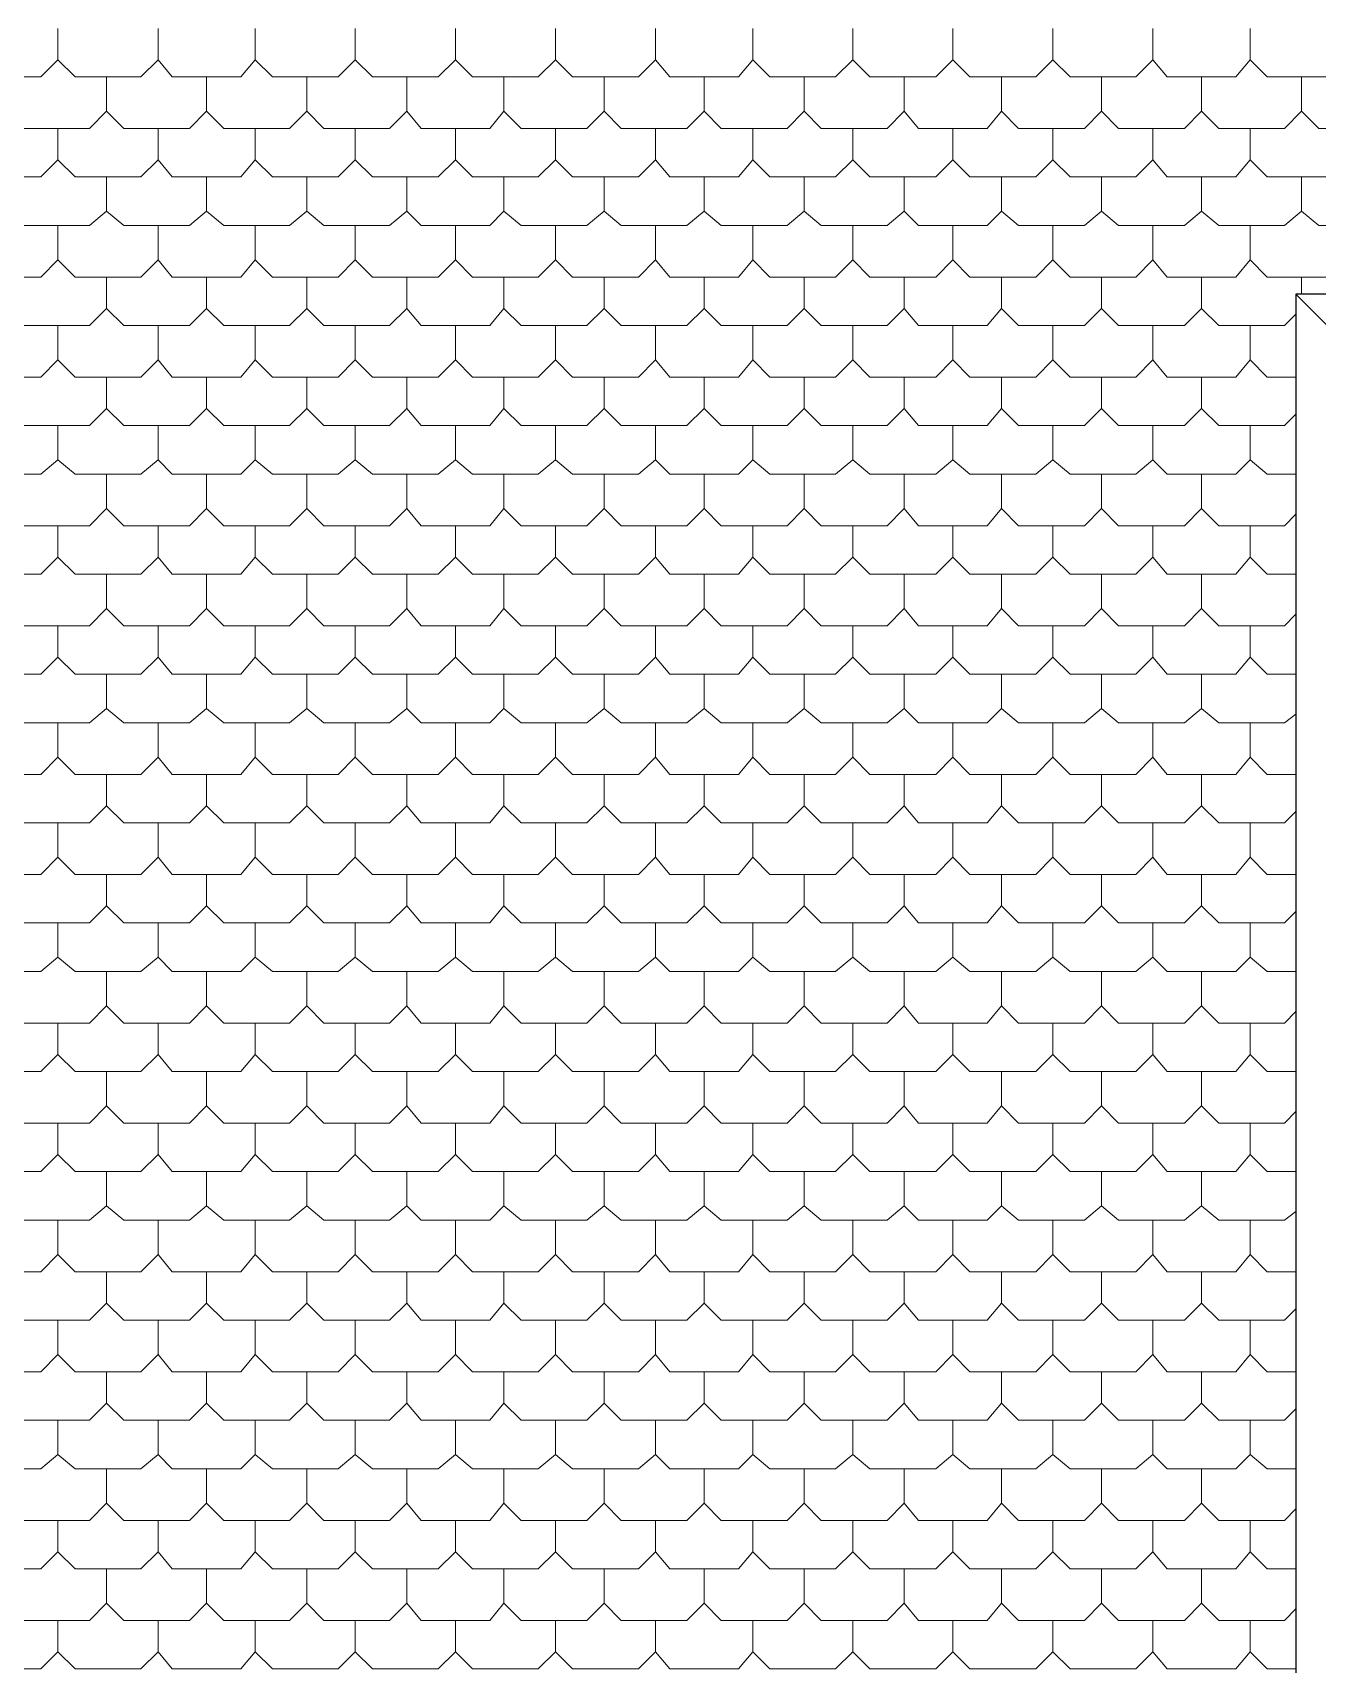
# Model space of a CAD drawing. Header units: millimetres. Extents: x 0 to 80.9, y 0 to 43.9.
# Drawn here: x 20.57 to 26.33, y 23.28 to 30.6 of the extents above; entities that cross this region are included whole.
import ezdxf

# ---------------------------------------------------------------- set-up
doc = ezdxf.new("R2010")
doc.units = ezdxf.units.MM
doc.layers.add('PDF_014408$BL-ROOF', color=7, linetype='Continuous')
doc.layers.add('PDF_014408$WA-EXT', color=7, linetype='Continuous')

msp = doc.modelspace()

# ---------------------------------------------------------------- linework, layer by layer
at = {"layer": 'PDF_014408$BL-ROOF', "lineweight": 9}
msp.add_lwpolyline([(9.0781, 31.2862), (18.5409, 21.8234), (26.2342, 21.8234), (26.2342, 29.427), (49.2758, 29.427), (49.2758, 22.862), (66.5345, 22.862), (66.5345, 22.4132), (75.4074, 31.2862)], close=True, dxfattribs=at)
for points in [[(20.2334, 30.4784), (20.3104, 30.4015), (20.6053, 30.4015), (20.6822, 30.4784), (20.6822, 30.6194)], [(20.6822, 30.4784), (20.7592, 30.4015), (21.0541, 30.4015), (21.131, 30.4784), (21.131, 30.6194)], [(21.131, 30.4784), (21.1951, 30.4015), (21.5028, 30.4015), (21.567, 30.4784), (21.567, 30.6194)], [(21.567, 30.4784), (21.6439, 30.4015), (21.9388, 30.4015), (22.0157, 30.4784), (22.0157, 30.6194)], [(22.0157, 30.4784), (22.0927, 30.4015), (22.3876, 30.4015), (22.4645, 30.4784), (22.4645, 30.6194)], [(22.4645, 30.4784), (22.5414, 30.4015), (22.8364, 30.4015), (22.9133, 30.4784), (22.9133, 30.6194)], [(22.9133, 30.4784), (22.9902, 30.4015), (23.2851, 30.4015), (23.3621, 30.4784), (23.3621, 30.6194)], [(23.3621, 30.4784), (23.4262, 30.4015), (23.7339, 30.4015), (23.798, 30.4784), (23.798, 30.6194)], [(23.798, 30.4784), (23.875, 30.4015), (24.1699, 30.4015), (24.2468, 30.4784), (24.2468, 30.6194)], [(24.2468, 30.4784), (24.3237, 30.4015), (24.6186, 30.4015), (24.6956, 30.4784), (24.6956, 30.6194)], [(24.6956, 30.4784), (24.7725, 30.4015), (25.0674, 30.4015), (25.1444, 30.4784), (25.1444, 30.6194)], [(25.1444, 30.4784), (25.2213, 30.4015), (25.5162, 30.4015), (25.5931, 30.4784), (25.5931, 30.6194)], [(25.5931, 30.4784), (25.6572, 30.4015), (25.965, 30.4015), (26.0291, 30.4784), (26.0291, 30.6194)], [(26.0291, 30.4784), (26.106, 30.4015), (26.4009, 30.4015), (26.4779, 30.4784), (26.4779, 30.6194)], [(20.4514, 30.2476), (20.5284, 30.1707), (20.8233, 30.1707), (20.9002, 30.2476), (20.9002, 30.4015)], [(20.9002, 30.2476), (20.9771, 30.1707), (21.272, 30.1707), (21.349, 30.2476), (21.349, 30.4015)], [(21.349, 30.2476), (21.4259, 30.1707), (21.7208, 30.1707), (21.7978, 30.2476), (21.7978, 30.4015)], [(21.7978, 30.2476), (21.8747, 30.1707), (22.1696, 30.1707), (22.2465, 30.2476), (22.2465, 30.4015)], [(22.2465, 30.2476), (22.3106, 30.1707), (22.6184, 30.1707), (22.6825, 30.2476), (22.6825, 30.4015)], [(22.6825, 30.2476), (22.7594, 30.1707), (23.0543, 30.1707), (23.1313, 30.2476), (23.1313, 30.4015)], [(23.1313, 30.2476), (23.2082, 30.1707), (23.5031, 30.1707), (23.58, 30.2476), (23.58, 30.4015)], [(23.58, 30.2476), (23.657, 30.1707), (23.9519, 30.1707), (24.0288, 30.2476), (24.0288, 30.4015)], [(24.0288, 30.2476), (24.1058, 30.1707), (24.4007, 30.1707), (24.4776, 30.2476), (24.4776, 30.4015)], [(24.4776, 30.2476), (24.5417, 30.1707), (24.8494, 30.1707), (24.9136, 30.2476), (24.9136, 30.4015)], [(24.9136, 30.2476), (24.9905, 30.1707), (25.2854, 30.1707), (25.3623, 30.2476), (25.3623, 30.4015)], [(25.3623, 30.2476), (25.4393, 30.1707), (25.7342, 30.1707), (25.8111, 30.2476), (25.8111, 30.4015)], [(25.8111, 30.2476), (25.888, 30.1707), (26.183, 30.1707), (26.2599, 30.2476), (26.2599, 30.4015)], [(26.2599, 30.2476), (26.3368, 30.1707), (26.6317, 30.1707), (26.7087, 30.2476), (26.7087, 30.4015)], [(20.2334, 30.0296), (20.3104, 29.9527), (20.6053, 29.9527), (20.6822, 30.0296), (20.6822, 30.1707)], [(20.6822, 30.0296), (20.7592, 29.9527), (21.0541, 29.9527), (21.131, 30.0296), (21.131, 30.1707)], [(21.131, 30.0296), (21.1951, 29.9527), (21.5028, 29.9527), (21.567, 30.0296), (21.567, 30.1707)], [(21.567, 30.0296), (21.6439, 29.9527), (21.9388, 29.9527), (22.0157, 30.0296), (22.0157, 30.1707)], [(22.0157, 30.0296), (22.0927, 29.9527), (22.3876, 29.9527), (22.4645, 30.0296), (22.4645, 30.1707)], [(22.4645, 30.0296), (22.5414, 29.9527), (22.8364, 29.9527), (22.9133, 30.0296), (22.9133, 30.1707)], [(22.9133, 30.0296), (22.9902, 29.9527), (23.2851, 29.9527), (23.3621, 30.0296), (23.3621, 30.1707)], [(23.3621, 30.0296), (23.4262, 29.9527), (23.7339, 29.9527), (23.798, 30.0296), (23.798, 30.1707)], [(23.798, 30.0296), (23.875, 29.9527), (24.1699, 29.9527), (24.2468, 30.0296), (24.2468, 30.1707)], [(24.2468, 30.0296), (24.3237, 29.9527), (24.6186, 29.9527), (24.6956, 30.0296), (24.6956, 30.1707)], [(24.6956, 30.0296), (24.7725, 29.9527), (25.0674, 29.9527), (25.1444, 30.0296), (25.1444, 30.1707)], [(25.1444, 30.0296), (25.2213, 29.9527), (25.5162, 29.9527), (25.5931, 30.0296), (25.5931, 30.1707)], [(25.5931, 30.0296), (25.6572, 29.9527), (25.965, 29.9527), (26.0291, 30.0296), (26.0291, 30.1707)], [(26.0291, 30.0296), (26.106, 29.9527), (26.4009, 29.9527), (26.4779, 30.0296), (26.4779, 30.1707)], [(20.4514, 29.7988), (20.5284, 29.7347), (20.8233, 29.7347), (20.9002, 29.7988), (20.9002, 29.9527)], [(20.9002, 29.7988), (20.9771, 29.7347), (21.272, 29.7347), (21.349, 29.7988), (21.349, 29.9527)], [(21.349, 29.7988), (21.4259, 29.7347), (21.7208, 29.7347), (21.7978, 29.7988), (21.7978, 29.9527)], [(21.7978, 29.7988), (21.8747, 29.7347), (22.1696, 29.7347), (22.2465, 29.7988), (22.2465, 29.9527)], [(22.2465, 29.7988), (22.3106, 29.7347), (22.6184, 29.7347), (22.6825, 29.7988), (22.6825, 29.9527)], [(22.6825, 29.7988), (22.7594, 29.7347), (23.0543, 29.7347), (23.1313, 29.7988), (23.1313, 29.9527)], [(23.1313, 29.7988), (23.2082, 29.7347), (23.5031, 29.7347), (23.58, 29.7988), (23.58, 29.9527)], [(23.58, 29.7988), (23.657, 29.7347), (23.9519, 29.7347), (24.0288, 29.7988), (24.0288, 29.9527)], [(24.0288, 29.7988), (24.1058, 29.7347), (24.4007, 29.7347), (24.4776, 29.7988), (24.4776, 29.9527)], [(24.4776, 29.7988), (24.5417, 29.7347), (24.8494, 29.7347), (24.9136, 29.7988), (24.9136, 29.9527)], [(24.9136, 29.7988), (24.9905, 29.7347), (25.2854, 29.7347), (25.3623, 29.7988), (25.3623, 29.9527)], [(25.3623, 29.7988), (25.4393, 29.7347), (25.7342, 29.7347), (25.8111, 29.7988), (25.8111, 29.9527)], [(25.8111, 29.7988), (25.888, 29.7347), (26.183, 29.7347), (26.2599, 29.7988), (26.2599, 29.9527)], [(26.2599, 29.7988), (26.3368, 29.7347), (26.6317, 29.7347), (26.7087, 29.7988), (26.7087, 29.9527)], [(20.2334, 29.5808), (20.3104, 29.5039), (20.6053, 29.5039), (20.6822, 29.5808), (20.6822, 29.7347)], [(20.6822, 29.5808), (20.7592, 29.5039), (21.0541, 29.5039), (21.131, 29.5808), (21.131, 29.7347)], [(21.131, 29.5808), (21.1951, 29.5039), (21.5028, 29.5039), (21.567, 29.5808), (21.567, 29.7347)], [(21.567, 29.5808), (21.6439, 29.5039), (21.9388, 29.5039), (22.0157, 29.5808), (22.0157, 29.7347)], [(22.0157, 29.5808), (22.0927, 29.5039), (22.3876, 29.5039), (22.4645, 29.5808), (22.4645, 29.7347)], [(22.4645, 29.5808), (22.5414, 29.5039), (22.8364, 29.5039), (22.9133, 29.5808), (22.9133, 29.7347)], [(22.9133, 29.5808), (22.9902, 29.5039), (23.2851, 29.5039), (23.3621, 29.5808), (23.3621, 29.7347)], [(23.3621, 29.5808), (23.4262, 29.5039), (23.7339, 29.5039), (23.798, 29.5808), (23.798, 29.7347)], [(23.798, 29.5808), (23.875, 29.5039), (24.1699, 29.5039), (24.2468, 29.5808), (24.2468, 29.7347)], [(24.2468, 29.5808), (24.3237, 29.5039), (24.6186, 29.5039), (24.6956, 29.5808), (24.6956, 29.7347)], [(24.6956, 29.5808), (24.7725, 29.5039), (25.0674, 29.5039), (25.1444, 29.5808), (25.1444, 29.7347)], [(25.1444, 29.5808), (25.2213, 29.5039), (25.5162, 29.5039), (25.5931, 29.5808), (25.5931, 29.7347)], [(25.5931, 29.5808), (25.6572, 29.5039), (25.965, 29.5039), (26.0291, 29.5808), (26.0291, 29.7347)], [(26.0291, 29.5808), (26.106, 29.5039), (26.4009, 29.5039), (26.4779, 29.5808), (26.4779, 29.7347)], [(20.4514, 29.3629), (20.5284, 29.2859), (20.8233, 29.2859), (20.9002, 29.3629), (20.9002, 29.5039)], [(20.9002, 29.3629), (20.9771, 29.2859), (21.272, 29.2859), (21.349, 29.3629), (21.349, 29.5039)], [(21.349, 29.3629), (21.4259, 29.2859), (21.7208, 29.2859), (21.7978, 29.3629), (21.7978, 29.5039)], [(21.7978, 29.3629), (21.8747, 29.2859), (22.1696, 29.2859), (22.2465, 29.3629), (22.2465, 29.5039)], [(22.2465, 29.3629), (22.3106, 29.2859), (22.6184, 29.2859), (22.6825, 29.3629), (22.6825, 29.5039)], [(22.6825, 29.3629), (22.7594, 29.2859), (23.0543, 29.2859), (23.1313, 29.3629), (23.1313, 29.5039)], [(23.1313, 29.3629), (23.2082, 29.2859), (23.5031, 29.2859), (23.58, 29.3629), (23.58, 29.5039)], [(23.58, 29.3629), (23.657, 29.2859), (23.9519, 29.2859), (24.0288, 29.3629), (24.0288, 29.5039)], [(24.0288, 29.3629), (24.1058, 29.2859), (24.4007, 29.2859), (24.4776, 29.3629), (24.4776, 29.5039)], [(24.4776, 29.3629), (24.5417, 29.2859), (24.8494, 29.2859), (24.9136, 29.3629), (24.9136, 29.5039)], [(24.9136, 29.3629), (24.9905, 29.2859), (25.2854, 29.2859), (25.3623, 29.3629), (25.3623, 29.5039)], [(25.3623, 29.3629), (25.4393, 29.2859), (25.7342, 29.2859), (25.8111, 29.3629), (25.8111, 29.5039)], [(26.2599, 29.427), (26.2599, 29.5039)], [(25.8111, 29.3629), (25.888, 29.2859), (26.183, 29.2859), (26.2342, 29.3372)], [(20.2334, 29.1321), (20.3104, 29.0551), (20.6053, 29.0551), (20.6822, 29.1321), (20.6822, 29.2859)], [(20.6822, 29.1321), (20.7592, 29.0551), (21.0541, 29.0551), (21.131, 29.1321), (21.131, 29.2859)], [(21.131, 29.1321), (21.1951, 29.0551), (21.5028, 29.0551), (21.567, 29.1321), (21.567, 29.2859)], [(21.567, 29.1321), (21.6439, 29.0551), (21.9388, 29.0551), (22.0157, 29.1321), (22.0157, 29.2859)], [(22.0157, 29.1321), (22.0927, 29.0551), (22.3876, 29.0551), (22.4645, 29.1321), (22.4645, 29.2859)], [(22.4645, 29.1321), (22.5414, 29.0551), (22.8364, 29.0551), (22.9133, 29.1321), (22.9133, 29.2859)], [(22.9133, 29.1321), (22.9902, 29.0551), (23.2851, 29.0551), (23.3621, 29.1321), (23.3621, 29.2859)], [(23.3621, 29.1321), (23.4262, 29.0551), (23.7339, 29.0551), (23.798, 29.1321), (23.798, 29.2859)], [(23.798, 29.1321), (23.875, 29.0551), (24.1699, 29.0551), (24.2468, 29.1321), (24.2468, 29.2859)], [(24.2468, 29.1321), (24.3237, 29.0551), (24.6186, 29.0551), (24.6956, 29.1321), (24.6956, 29.2859)], [(24.6956, 29.1321), (24.7725, 29.0551), (25.0674, 29.0551), (25.1444, 29.1321), (25.1444, 29.2859)], [(25.1444, 29.1321), (25.2213, 29.0551), (25.5162, 29.0551), (25.5931, 29.1321), (25.5931, 29.2859)], [(25.5931, 29.1321), (25.6572, 29.0551), (25.965, 29.0551), (26.0291, 29.1321), (26.0291, 29.2859)], [(26.0291, 29.1321), (26.106, 29.0551), (26.2342, 29.0551)], [(20.4514, 28.9141), (20.5284, 28.8372), (20.8233, 28.8372), (20.9002, 28.9141), (20.9002, 29.0551)], [(20.9002, 28.9141), (20.9771, 28.8372), (21.272, 28.8372), (21.349, 28.9141), (21.349, 29.0551)], [(21.349, 28.9141), (21.4259, 28.8372), (21.7208, 28.8372), (21.7978, 28.9141), (21.7978, 29.0551)], [(21.7978, 28.9141), (21.8747, 28.8372), (22.1696, 28.8372), (22.2465, 28.9141), (22.2465, 29.0551)], [(22.2465, 28.9141), (22.3106, 28.8372), (22.6184, 28.8372), (22.6825, 28.9141), (22.6825, 29.0551)], [(22.6825, 28.9141), (22.7594, 28.8372), (23.0543, 28.8372), (23.1313, 28.9141), (23.1313, 29.0551)], [(23.1313, 28.9141), (23.2082, 28.8372), (23.5031, 28.8372), (23.58, 28.9141), (23.58, 29.0551)], [(23.58, 28.9141), (23.657, 28.8372), (23.9519, 28.8372), (24.0288, 28.9141), (24.0288, 29.0551)], [(24.0288, 28.9141), (24.1058, 28.8372), (24.4007, 28.8372), (24.4776, 28.9141), (24.4776, 29.0551)], [(24.4776, 28.9141), (24.5417, 28.8372), (24.8494, 28.8372), (24.9136, 28.9141), (24.9136, 29.0551)], [(24.9136, 28.9141), (24.9905, 28.8372), (25.2854, 28.8372), (25.3623, 28.9141), (25.3623, 29.0551)], [(25.3623, 28.9141), (25.4393, 28.8372), (25.7342, 28.8372), (25.8111, 28.9141), (25.8111, 29.0551)], [(25.8111, 28.9141), (25.888, 28.8372), (26.183, 28.8372), (26.2342, 28.8884)], [(20.2334, 28.6833), (20.3104, 28.6192), (20.6053, 28.6192), (20.6822, 28.6833), (20.6822, 28.8372)], [(20.6822, 28.6833), (20.7592, 28.6192), (21.0541, 28.6192), (21.131, 28.6833), (21.131, 28.8372)], [(21.131, 28.6833), (21.1951, 28.6192), (21.5028, 28.6192), (21.567, 28.6833), (21.567, 28.8372)], [(21.567, 28.6833), (21.6439, 28.6192), (21.9388, 28.6192), (22.0157, 28.6833), (22.0157, 28.8372)], [(22.0157, 28.6833), (22.0927, 28.6192), (22.3876, 28.6192), (22.4645, 28.6833), (22.4645, 28.8372)], [(22.4645, 28.6833), (22.5414, 28.6192), (22.8364, 28.6192), (22.9133, 28.6833), (22.9133, 28.8372)], [(22.9133, 28.6833), (22.9902, 28.6192), (23.2851, 28.6192), (23.3621, 28.6833), (23.3621, 28.8372)], [(23.3621, 28.6833), (23.4262, 28.6192), (23.7339, 28.6192), (23.798, 28.6833), (23.798, 28.8372)], [(23.798, 28.6833), (23.875, 28.6192), (24.1699, 28.6192), (24.2468, 28.6833), (24.2468, 28.8372)], [(24.2468, 28.6833), (24.3237, 28.6192), (24.6186, 28.6192), (24.6956, 28.6833), (24.6956, 28.8372)], [(24.6956, 28.6833), (24.7725, 28.6192), (25.0674, 28.6192), (25.1444, 28.6833), (25.1444, 28.8372)], [(25.1444, 28.6833), (25.2213, 28.6192), (25.5162, 28.6192), (25.5931, 28.6833), (25.5931, 28.8372)], [(25.5931, 28.6833), (25.6572, 28.6192), (25.965, 28.6192), (26.0291, 28.6833), (26.0291, 28.8372)], [(26.0291, 28.6833), (26.106, 28.6192), (26.2342, 28.6192)], [(20.4514, 28.4653), (20.5284, 28.3884), (20.8233, 28.3884), (20.9002, 28.4653), (20.9002, 28.6192)], [(20.9002, 28.4653), (20.9771, 28.3884), (21.272, 28.3884), (21.349, 28.4653), (21.349, 28.6192)], [(21.349, 28.4653), (21.4259, 28.3884), (21.7208, 28.3884), (21.7978, 28.4653), (21.7978, 28.6192)], [(21.7978, 28.4653), (21.8747, 28.3884), (22.1696, 28.3884), (22.2465, 28.4653), (22.2465, 28.6192)], [(22.2465, 28.4653), (22.3106, 28.3884), (22.6184, 28.3884), (22.6825, 28.4653), (22.6825, 28.6192)], [(22.6825, 28.4653), (22.7594, 28.3884), (23.0543, 28.3884), (23.1313, 28.4653), (23.1313, 28.6192)], [(23.1313, 28.4653), (23.2082, 28.3884), (23.5031, 28.3884), (23.58, 28.4653), (23.58, 28.6192)], [(23.58, 28.4653), (23.657, 28.3884), (23.9519, 28.3884), (24.0288, 28.4653), (24.0288, 28.6192)], [(24.0288, 28.4653), (24.1058, 28.3884), (24.4007, 28.3884), (24.4776, 28.4653), (24.4776, 28.6192)], [(24.4776, 28.4653), (24.5417, 28.3884), (24.8494, 28.3884), (24.9136, 28.4653), (24.9136, 28.6192)], [(24.9136, 28.4653), (24.9905, 28.3884), (25.2854, 28.3884), (25.3623, 28.4653), (25.3623, 28.6192)], [(25.3623, 28.4653), (25.4393, 28.3884), (25.7342, 28.3884), (25.8111, 28.4653), (25.8111, 28.6192)], [(25.8111, 28.4653), (25.888, 28.3884), (26.183, 28.3884), (26.2342, 28.4397)], [(20.2334, 28.2473), (20.3104, 28.1704), (20.6053, 28.1704), (20.6822, 28.2473), (20.6822, 28.3884)], [(20.6822, 28.2473), (20.7592, 28.1704), (21.0541, 28.1704), (21.131, 28.2473), (21.131, 28.3884)], [(21.131, 28.2473), (21.1951, 28.1704), (21.5028, 28.1704), (21.567, 28.2473), (21.567, 28.3884)], [(21.567, 28.2473), (21.6439, 28.1704), (21.9388, 28.1704), (22.0157, 28.2473), (22.0157, 28.3884)], [(22.0157, 28.2473), (22.0927, 28.1704), (22.3876, 28.1704), (22.4645, 28.2473), (22.4645, 28.3884)], [(22.4645, 28.2473), (22.5414, 28.1704), (22.8364, 28.1704), (22.9133, 28.2473), (22.9133, 28.3884)], [(22.9133, 28.2473), (22.9902, 28.1704), (23.2851, 28.1704), (23.3621, 28.2473), (23.3621, 28.3884)], [(23.3621, 28.2473), (23.4262, 28.1704), (23.7339, 28.1704), (23.798, 28.2473), (23.798, 28.3884)], [(23.798, 28.2473), (23.875, 28.1704), (24.1699, 28.1704), (24.2468, 28.2473), (24.2468, 28.3884)], [(24.2468, 28.2473), (24.3237, 28.1704), (24.6186, 28.1704), (24.6956, 28.2473), (24.6956, 28.3884)], [(24.6956, 28.2473), (24.7725, 28.1704), (25.0674, 28.1704), (25.1444, 28.2473), (25.1444, 28.3884)], [(25.1444, 28.2473), (25.2213, 28.1704), (25.5162, 28.1704), (25.5931, 28.2473), (25.5931, 28.3884)], [(25.5931, 28.2473), (25.6572, 28.1704), (25.965, 28.1704), (26.0291, 28.2473), (26.0291, 28.3884)], [(26.0291, 28.2473), (26.106, 28.1704), (26.2342, 28.1704)], [(20.4514, 28.0165), (20.5284, 27.9396), (20.8233, 27.9396), (20.9002, 28.0165), (20.9002, 28.1704)], [(20.9002, 28.0165), (20.9771, 27.9396), (21.272, 27.9396), (21.349, 28.0165), (21.349, 28.1704)], [(21.349, 28.0165), (21.4259, 27.9396), (21.7208, 27.9396), (21.7978, 28.0165), (21.7978, 28.1704)], [(21.7978, 28.0165), (21.8747, 27.9396), (22.1696, 27.9396), (22.2465, 28.0165), (22.2465, 28.1704)], [(22.2465, 28.0165), (22.3106, 27.9396), (22.6184, 27.9396), (22.6825, 28.0165), (22.6825, 28.1704)], [(22.6825, 28.0165), (22.7594, 27.9396), (23.0543, 27.9396), (23.1313, 28.0165), (23.1313, 28.1704)], [(23.1313, 28.0165), (23.2082, 27.9396), (23.5031, 27.9396), (23.58, 28.0165), (23.58, 28.1704)], [(23.58, 28.0165), (23.657, 27.9396), (23.9519, 27.9396), (24.0288, 28.0165), (24.0288, 28.1704)], [(24.0288, 28.0165), (24.1058, 27.9396), (24.4007, 27.9396), (24.4776, 28.0165), (24.4776, 28.1704)], [(24.4776, 28.0165), (24.5417, 27.9396), (24.8494, 27.9396), (24.9136, 28.0165), (24.9136, 28.1704)], [(24.9136, 28.0165), (24.9905, 27.9396), (25.2854, 27.9396), (25.3623, 28.0165), (25.3623, 28.1704)], [(25.3623, 28.0165), (25.4393, 27.9396), (25.7342, 27.9396), (25.8111, 28.0165), (25.8111, 28.1704)], [(25.8111, 28.0165), (25.888, 27.9396), (26.183, 27.9396), (26.2342, 27.9909)], [(20.2334, 27.7986), (20.3104, 27.7216), (20.6053, 27.7216), (20.6822, 27.7986), (20.6822, 27.9396)], [(20.6822, 27.7986), (20.7592, 27.7216), (21.0541, 27.7216), (21.131, 27.7986), (21.131, 27.9396)], [(21.131, 27.7986), (21.1951, 27.7216), (21.5028, 27.7216), (21.567, 27.7986), (21.567, 27.9396)], [(21.567, 27.7986), (21.6439, 27.7216), (21.9388, 27.7216), (22.0157, 27.7986), (22.0157, 27.9396)], [(22.0157, 27.7986), (22.0927, 27.7216), (22.3876, 27.7216), (22.4645, 27.7986), (22.4645, 27.9396)], [(22.4645, 27.7986), (22.5414, 27.7216), (22.8364, 27.7216), (22.9133, 27.7986), (22.9133, 27.9396)], [(22.9133, 27.7986), (22.9902, 27.7216), (23.2851, 27.7216), (23.3621, 27.7986), (23.3621, 27.9396)], [(23.3621, 27.7986), (23.4262, 27.7216), (23.7339, 27.7216), (23.798, 27.7986), (23.798, 27.9396)], [(23.798, 27.7986), (23.875, 27.7216), (24.1699, 27.7216), (24.2468, 27.7986), (24.2468, 27.9396)], [(24.2468, 27.7986), (24.3237, 27.7216), (24.6186, 27.7216), (24.6956, 27.7986), (24.6956, 27.9396)], [(24.6956, 27.7986), (24.7725, 27.7216), (25.0674, 27.7216), (25.1444, 27.7986), (25.1444, 27.9396)], [(25.1444, 27.7986), (25.2213, 27.7216), (25.5162, 27.7216), (25.5931, 27.7986), (25.5931, 27.9396)], [(25.5931, 27.7986), (25.6572, 27.7216), (25.965, 27.7216), (26.0291, 27.7986), (26.0291, 27.9396)], [(26.0291, 27.7986), (26.106, 27.7216), (26.2342, 27.7216)], [(20.4514, 27.5678), (20.5284, 27.5036), (20.8233, 27.5036), (20.9002, 27.5678), (20.9002, 27.7216)], [(20.9002, 27.5678), (20.9771, 27.5036), (21.272, 27.5036), (21.349, 27.5678), (21.349, 27.7216)], [(21.349, 27.5678), (21.4259, 27.5036), (21.7208, 27.5036), (21.7978, 27.5678), (21.7978, 27.7216)], [(21.7978, 27.5678), (21.8747, 27.5036), (22.1696, 27.5036), (22.2465, 27.5678), (22.2465, 27.7216)], [(22.2465, 27.5678), (22.3106, 27.5036), (22.6184, 27.5036), (22.6825, 27.5678), (22.6825, 27.7216)], [(22.6825, 27.5678), (22.7594, 27.5036), (23.0543, 27.5036), (23.1313, 27.5678), (23.1313, 27.7216)], [(23.1313, 27.5678), (23.2082, 27.5036), (23.5031, 27.5036), (23.58, 27.5678), (23.58, 27.7216)], [(23.58, 27.5678), (23.657, 27.5036), (23.9519, 27.5036), (24.0288, 27.5678), (24.0288, 27.7216)], [(24.0288, 27.5678), (24.1058, 27.5036), (24.4007, 27.5036), (24.4776, 27.5678), (24.4776, 27.7216)], [(24.4776, 27.5678), (24.5417, 27.5036), (24.8494, 27.5036), (24.9136, 27.5678), (24.9136, 27.7216)], [(24.9136, 27.5678), (24.9905, 27.5036), (25.2854, 27.5036), (25.3623, 27.5678), (25.3623, 27.7216)], [(25.3623, 27.5678), (25.4393, 27.5036), (25.7342, 27.5036), (25.8111, 27.5678), (25.8111, 27.7216)], [(25.8111, 27.5678), (25.888, 27.5036), (26.183, 27.5036), (26.2342, 27.5421)], [(20.2334, 27.3498), (20.3104, 27.2728), (20.6053, 27.2728), (20.6822, 27.3498), (20.6822, 27.5036)], [(20.6822, 27.3498), (20.7592, 27.2728), (21.0541, 27.2728), (21.131, 27.3498), (21.131, 27.5036)], [(21.131, 27.3498), (21.1951, 27.2728), (21.5028, 27.2728), (21.567, 27.3498), (21.567, 27.5036)], [(21.567, 27.3498), (21.6439, 27.2728), (21.9388, 27.2728), (22.0157, 27.3498), (22.0157, 27.5036)], [(22.0157, 27.3498), (22.0927, 27.2728), (22.3876, 27.2728), (22.4645, 27.3498), (22.4645, 27.5036)], [(22.4645, 27.3498), (22.5414, 27.2728), (22.8364, 27.2728), (22.9133, 27.3498), (22.9133, 27.5036)], [(22.9133, 27.3498), (22.9902, 27.2728), (23.2851, 27.2728), (23.3621, 27.3498), (23.3621, 27.5036)], [(23.3621, 27.3498), (23.4262, 27.2728), (23.7339, 27.2728), (23.798, 27.3498), (23.798, 27.5036)], [(23.798, 27.3498), (23.875, 27.2728), (24.1699, 27.2728), (24.2468, 27.3498), (24.2468, 27.5036)], [(24.2468, 27.3498), (24.3237, 27.2728), (24.6186, 27.2728), (24.6956, 27.3498), (24.6956, 27.5036)], [(24.6956, 27.3498), (24.7725, 27.2728), (25.0674, 27.2728), (25.1444, 27.3498), (25.1444, 27.5036)], [(25.1444, 27.3498), (25.2213, 27.2728), (25.5162, 27.2728), (25.5931, 27.3498), (25.5931, 27.5036)], [(25.5931, 27.3498), (25.6572, 27.2728), (25.965, 27.2728), (26.0291, 27.3498), (26.0291, 27.5036)], [(26.0291, 27.3498), (26.106, 27.2728), (26.2342, 27.2728)], [(20.4514, 27.1318), (20.5284, 27.0549), (20.8233, 27.0549), (20.9002, 27.1318), (20.9002, 27.2728)], [(20.9002, 27.1318), (20.9771, 27.0549), (21.272, 27.0549), (21.349, 27.1318), (21.349, 27.2728)], [(21.349, 27.1318), (21.4259, 27.0549), (21.7208, 27.0549), (21.7978, 27.1318), (21.7978, 27.2728)], [(21.7978, 27.1318), (21.8747, 27.0549), (22.1696, 27.0549), (22.2465, 27.1318), (22.2465, 27.2728)], [(22.2465, 27.1318), (22.3106, 27.0549), (22.6184, 27.0549), (22.6825, 27.1318), (22.6825, 27.2728)], [(22.6825, 27.1318), (22.7594, 27.0549), (23.0543, 27.0549), (23.1313, 27.1318), (23.1313, 27.2728)], [(23.1313, 27.1318), (23.2082, 27.0549), (23.5031, 27.0549), (23.58, 27.1318), (23.58, 27.2728)], [(23.58, 27.1318), (23.657, 27.0549), (23.9519, 27.0549), (24.0288, 27.1318), (24.0288, 27.2728)], [(24.0288, 27.1318), (24.1058, 27.0549), (24.4007, 27.0549), (24.4776, 27.1318), (24.4776, 27.2728)], [(24.4776, 27.1318), (24.5417, 27.0549), (24.8494, 27.0549), (24.9136, 27.1318), (24.9136, 27.2728)], [(24.9136, 27.1318), (24.9905, 27.0549), (25.2854, 27.0549), (25.3623, 27.1318), (25.3623, 27.2728)], [(25.3623, 27.1318), (25.4393, 27.0549), (25.7342, 27.0549), (25.8111, 27.1318), (25.8111, 27.2728)], [(25.8111, 27.1318), (25.888, 27.0549), (26.183, 27.0549), (26.2342, 27.1062)], [(20.2334, 26.901), (20.3104, 26.8241), (20.6053, 26.8241), (20.6822, 26.901), (20.6822, 27.0549)], [(20.6822, 26.901), (20.7592, 26.8241), (21.0541, 26.8241), (21.131, 26.901), (21.131, 27.0549)], [(21.131, 26.901), (21.1951, 26.8241), (21.5028, 26.8241), (21.567, 26.901), (21.567, 27.0549)], [(21.567, 26.901), (21.6439, 26.8241), (21.9388, 26.8241), (22.0157, 26.901), (22.0157, 27.0549)], [(22.0157, 26.901), (22.0927, 26.8241), (22.3876, 26.8241), (22.4645, 26.901), (22.4645, 27.0549)], [(22.4645, 26.901), (22.5414, 26.8241), (22.8364, 26.8241), (22.9133, 26.901), (22.9133, 27.0549)], [(22.9133, 26.901), (22.9902, 26.8241), (23.2851, 26.8241), (23.3621, 26.901), (23.3621, 27.0549)], [(23.3621, 26.901), (23.4262, 26.8241), (23.7339, 26.8241), (23.798, 26.901), (23.798, 27.0549)], [(23.798, 26.901), (23.875, 26.8241), (24.1699, 26.8241), (24.2468, 26.901), (24.2468, 27.0549)], [(24.2468, 26.901), (24.3237, 26.8241), (24.6186, 26.8241), (24.6956, 26.901), (24.6956, 27.0549)], [(24.6956, 26.901), (24.7725, 26.8241), (25.0674, 26.8241), (25.1444, 26.901), (25.1444, 27.0549)], [(25.1444, 26.901), (25.2213, 26.8241), (25.5162, 26.8241), (25.5931, 26.901), (25.5931, 27.0549)], [(25.5931, 26.901), (25.6572, 26.8241), (25.965, 26.8241), (26.0291, 26.901), (26.0291, 27.0549)], [(26.0291, 26.901), (26.106, 26.8241), (26.2342, 26.8241)], [(20.4514, 26.683), (20.5284, 26.6061), (20.8233, 26.6061), (20.9002, 26.683), (20.9002, 26.8241)], [(20.9002, 26.683), (20.9771, 26.6061), (21.272, 26.6061), (21.349, 26.683), (21.349, 26.8241)], [(21.349, 26.683), (21.4259, 26.6061), (21.7208, 26.6061), (21.7978, 26.683), (21.7978, 26.8241)], [(21.7978, 26.683), (21.8747, 26.6061), (22.1696, 26.6061), (22.2465, 26.683), (22.2465, 26.8241)], [(22.2465, 26.683), (22.3106, 26.6061), (22.6184, 26.6061), (22.6825, 26.683), (22.6825, 26.8241)], [(22.6825, 26.683), (22.7594, 26.6061), (23.0543, 26.6061), (23.1313, 26.683), (23.1313, 26.8241)], [(23.1313, 26.683), (23.2082, 26.6061), (23.5031, 26.6061), (23.58, 26.683), (23.58, 26.8241)], [(23.58, 26.683), (23.657, 26.6061), (23.9519, 26.6061), (24.0288, 26.683), (24.0288, 26.8241)], [(24.0288, 26.683), (24.1058, 26.6061), (24.4007, 26.6061), (24.4776, 26.683), (24.4776, 26.8241)], [(24.4776, 26.683), (24.5417, 26.6061), (24.8494, 26.6061), (24.9136, 26.683), (24.9136, 26.8241)], [(24.9136, 26.683), (24.9905, 26.6061), (25.2854, 26.6061), (25.3623, 26.683), (25.3623, 26.8241)], [(25.3623, 26.683), (25.4393, 26.6061), (25.7342, 26.6061), (25.8111, 26.683), (25.8111, 26.8241)], [(25.8111, 26.683), (25.888, 26.6061), (26.183, 26.6061), (26.2342, 26.6574)], [(20.2334, 26.4522), (20.3104, 26.3881), (20.6053, 26.3881), (20.6822, 26.4522), (20.6822, 26.6061)], [(20.6822, 26.4522), (20.7592, 26.3881), (21.0541, 26.3881), (21.131, 26.4522), (21.131, 26.6061)], [(21.131, 26.4522), (21.1951, 26.3881), (21.5028, 26.3881), (21.567, 26.4522), (21.567, 26.6061)], [(21.567, 26.4522), (21.6439, 26.3881), (21.9388, 26.3881), (22.0157, 26.4522), (22.0157, 26.6061)], [(22.0157, 26.4522), (22.0927, 26.3881), (22.3876, 26.3881), (22.4645, 26.4522), (22.4645, 26.6061)], [(22.4645, 26.4522), (22.5414, 26.3881), (22.8364, 26.3881), (22.9133, 26.4522), (22.9133, 26.6061)], [(22.9133, 26.4522), (22.9902, 26.3881), (23.2851, 26.3881), (23.3621, 26.4522), (23.3621, 26.6061)], [(23.3621, 26.4522), (23.4262, 26.3881), (23.7339, 26.3881), (23.798, 26.4522), (23.798, 26.6061)], [(23.798, 26.4522), (23.875, 26.3881), (24.1699, 26.3881), (24.2468, 26.4522), (24.2468, 26.6061)], [(24.2468, 26.4522), (24.3237, 26.3881), (24.6186, 26.3881), (24.6956, 26.4522), (24.6956, 26.6061)], [(24.6956, 26.4522), (24.7725, 26.3881), (25.0674, 26.3881), (25.1444, 26.4522), (25.1444, 26.6061)], [(25.1444, 26.4522), (25.2213, 26.3881), (25.5162, 26.3881), (25.5931, 26.4522), (25.5931, 26.6061)], [(25.5931, 26.4522), (25.6572, 26.3881), (25.965, 26.3881), (26.0291, 26.4522), (26.0291, 26.6061)], [(26.0291, 26.4522), (26.106, 26.3881), (26.2342, 26.3881)], [(20.4514, 26.2342), (20.5284, 26.1573), (20.8233, 26.1573), (20.9002, 26.2342), (20.9002, 26.3881)], [(20.9002, 26.2342), (20.9771, 26.1573), (21.272, 26.1573), (21.349, 26.2342), (21.349, 26.3881)], [(21.349, 26.2342), (21.4259, 26.1573), (21.7208, 26.1573), (21.7978, 26.2342), (21.7978, 26.3881)], [(21.7978, 26.2342), (21.8747, 26.1573), (22.1696, 26.1573), (22.2465, 26.2342), (22.2465, 26.3881)], [(22.2465, 26.2342), (22.3106, 26.1573), (22.6184, 26.1573), (22.6825, 26.2342), (22.6825, 26.3881)], [(22.6825, 26.2342), (22.7594, 26.1573), (23.0543, 26.1573), (23.1313, 26.2342), (23.1313, 26.3881)], [(23.1313, 26.2342), (23.2082, 26.1573), (23.5031, 26.1573), (23.58, 26.2342), (23.58, 26.3881)], [(23.58, 26.2342), (23.657, 26.1573), (23.9519, 26.1573), (24.0288, 26.2342), (24.0288, 26.3881)], [(24.0288, 26.2342), (24.1058, 26.1573), (24.4007, 26.1573), (24.4776, 26.2342), (24.4776, 26.3881)], [(24.4776, 26.2342), (24.5417, 26.1573), (24.8494, 26.1573), (24.9136, 26.2342), (24.9136, 26.3881)], [(24.9136, 26.2342), (24.9905, 26.1573), (25.2854, 26.1573), (25.3623, 26.2342), (25.3623, 26.3881)], [(25.3623, 26.2342), (25.4393, 26.1573), (25.7342, 26.1573), (25.8111, 26.2342), (25.8111, 26.3881)], [(25.8111, 26.2342), (25.888, 26.1573), (26.183, 26.1573), (26.2342, 26.2086)], [(20.2334, 26.0163), (20.3104, 25.9393), (20.6053, 25.9393), (20.6822, 26.0163), (20.6822, 26.1573)], [(20.6822, 26.0163), (20.7592, 25.9393), (21.0541, 25.9393), (21.131, 26.0163), (21.131, 26.1573)], [(21.131, 26.0163), (21.1951, 25.9393), (21.5028, 25.9393), (21.567, 26.0163), (21.567, 26.1573)], [(21.567, 26.0163), (21.6439, 25.9393), (21.9388, 25.9393), (22.0157, 26.0163), (22.0157, 26.1573)], [(22.0157, 26.0163), (22.0927, 25.9393), (22.3876, 25.9393), (22.4645, 26.0163), (22.4645, 26.1573)], [(22.4645, 26.0163), (22.5414, 25.9393), (22.8364, 25.9393), (22.9133, 26.0163), (22.9133, 26.1573)], [(22.9133, 26.0163), (22.9902, 25.9393), (23.2851, 25.9393), (23.3621, 26.0163), (23.3621, 26.1573)], [(23.3621, 26.0163), (23.4262, 25.9393), (23.7339, 25.9393), (23.798, 26.0163), (23.798, 26.1573)], [(23.798, 26.0163), (23.875, 25.9393), (24.1699, 25.9393), (24.2468, 26.0163), (24.2468, 26.1573)], [(24.2468, 26.0163), (24.3237, 25.9393), (24.6186, 25.9393), (24.6956, 26.0163), (24.6956, 26.1573)], [(24.6956, 26.0163), (24.7725, 25.9393), (25.0674, 25.9393), (25.1444, 26.0163), (25.1444, 26.1573)], [(25.1444, 26.0163), (25.2213, 25.9393), (25.5162, 25.9393), (25.5931, 26.0163), (25.5931, 26.1573)], [(25.5931, 26.0163), (25.6572, 25.9393), (25.965, 25.9393), (26.0291, 26.0163), (26.0291, 26.1573)], [(26.0291, 26.0163), (26.106, 25.9393), (26.2342, 25.9393)], [(20.4514, 25.7855), (20.5284, 25.7085), (20.8233, 25.7085), (20.9002, 25.7855), (20.9002, 25.9393)], [(20.9002, 25.7855), (20.9771, 25.7085), (21.272, 25.7085), (21.349, 25.7855), (21.349, 25.9393)], [(21.349, 25.7855), (21.4259, 25.7085), (21.7208, 25.7085), (21.7978, 25.7855), (21.7978, 25.9393)], [(21.7978, 25.7855), (21.8747, 25.7085), (22.1696, 25.7085), (22.2465, 25.7855), (22.2465, 25.9393)], [(22.2465, 25.7855), (22.3106, 25.7085), (22.6184, 25.7085), (22.6825, 25.7855), (22.6825, 25.9393)], [(22.6825, 25.7855), (22.7594, 25.7085), (23.0543, 25.7085), (23.1313, 25.7855), (23.1313, 25.9393)], [(23.1313, 25.7855), (23.2082, 25.7085), (23.5031, 25.7085), (23.58, 25.7855), (23.58, 25.9393)], [(23.58, 25.7855), (23.657, 25.7085), (23.9519, 25.7085), (24.0288, 25.7855), (24.0288, 25.9393)], [(24.0288, 25.7855), (24.1058, 25.7085), (24.4007, 25.7085), (24.4776, 25.7855), (24.4776, 25.9393)], [(24.4776, 25.7855), (24.5417, 25.7085), (24.8494, 25.7085), (24.9136, 25.7855), (24.9136, 25.9393)], [(24.9136, 25.7855), (24.9905, 25.7085), (25.2854, 25.7085), (25.3623, 25.7855), (25.3623, 25.9393)], [(25.3623, 25.7855), (25.4393, 25.7085), (25.7342, 25.7085), (25.8111, 25.7855), (25.8111, 25.9393)], [(25.8111, 25.7855), (25.888, 25.7085), (26.183, 25.7085), (26.2342, 25.7598)], [(20.2334, 25.5675), (20.3104, 25.4906), (20.6053, 25.4906), (20.6822, 25.5675), (20.6822, 25.7085)], [(20.6822, 25.5675), (20.7592, 25.4906), (21.0541, 25.4906), (21.131, 25.5675), (21.131, 25.7085)], [(21.131, 25.5675), (21.1951, 25.4906), (21.5028, 25.4906), (21.567, 25.5675), (21.567, 25.7085)], [(21.567, 25.5675), (21.6439, 25.4906), (21.9388, 25.4906), (22.0157, 25.5675), (22.0157, 25.7085)], [(22.0157, 25.5675), (22.0927, 25.4906), (22.3876, 25.4906), (22.4645, 25.5675), (22.4645, 25.7085)], [(22.4645, 25.5675), (22.5414, 25.4906), (22.8364, 25.4906), (22.9133, 25.5675), (22.9133, 25.7085)], [(22.9133, 25.5675), (22.9902, 25.4906), (23.2851, 25.4906), (23.3621, 25.5675), (23.3621, 25.7085)], [(23.3621, 25.5675), (23.4262, 25.4906), (23.7339, 25.4906), (23.798, 25.5675), (23.798, 25.7085)], [(23.798, 25.5675), (23.875, 25.4906), (24.1699, 25.4906), (24.2468, 25.5675), (24.2468, 25.7085)], [(24.2468, 25.5675), (24.3237, 25.4906), (24.6186, 25.4906), (24.6956, 25.5675), (24.6956, 25.7085)], [(24.6956, 25.5675), (24.7725, 25.4906), (25.0674, 25.4906), (25.1444, 25.5675), (25.1444, 25.7085)], [(25.1444, 25.5675), (25.2213, 25.4906), (25.5162, 25.4906), (25.5931, 25.5675), (25.5931, 25.7085)], [(25.5931, 25.5675), (25.6572, 25.4906), (25.965, 25.4906), (26.0291, 25.5675), (26.0291, 25.7085)], [(26.0291, 25.5675), (26.106, 25.4906), (26.2342, 25.4906)], [(20.4514, 25.3367), (20.5284, 25.2726), (20.8233, 25.2726), (20.9002, 25.3367), (20.9002, 25.4906)], [(20.9002, 25.3367), (20.9771, 25.2726), (21.272, 25.2726), (21.349, 25.3367), (21.349, 25.4906)], [(21.349, 25.3367), (21.4259, 25.2726), (21.7208, 25.2726), (21.7978, 25.3367), (21.7978, 25.4906)], [(21.7978, 25.3367), (21.8747, 25.2726), (22.1696, 25.2726), (22.2465, 25.3367), (22.2465, 25.4906)], [(22.2465, 25.3367), (22.3106, 25.2726), (22.6184, 25.2726), (22.6825, 25.3367), (22.6825, 25.4906)], [(22.6825, 25.3367), (22.7594, 25.2726), (23.0543, 25.2726), (23.1313, 25.3367), (23.1313, 25.4906)], [(23.1313, 25.3367), (23.2082, 25.2726), (23.5031, 25.2726), (23.58, 25.3367), (23.58, 25.4906)], [(23.58, 25.3367), (23.657, 25.2726), (23.9519, 25.2726), (24.0288, 25.3367), (24.0288, 25.4906)], [(24.0288, 25.3367), (24.1058, 25.2726), (24.4007, 25.2726), (24.4776, 25.3367), (24.4776, 25.4906)], [(24.4776, 25.3367), (24.5417, 25.2726), (24.8494, 25.2726), (24.9136, 25.3367), (24.9136, 25.4906)], [(24.9136, 25.3367), (24.9905, 25.2726), (25.2854, 25.2726), (25.3623, 25.3367), (25.3623, 25.4906)], [(25.3623, 25.3367), (25.4393, 25.2726), (25.7342, 25.2726), (25.8111, 25.3367), (25.8111, 25.4906)], [(25.8111, 25.3367), (25.888, 25.2726), (26.183, 25.2726), (26.2342, 25.311)], [(20.2334, 25.1187), (20.3104, 25.0418), (20.6053, 25.0418), (20.6822, 25.1187), (20.6822, 25.2726)], [(20.6822, 25.1187), (20.7592, 25.0418), (21.0541, 25.0418), (21.131, 25.1187), (21.131, 25.2726)], [(21.131, 25.1187), (21.1951, 25.0418), (21.5028, 25.0418), (21.567, 25.1187), (21.567, 25.2726)], [(21.567, 25.1187), (21.6439, 25.0418), (21.9388, 25.0418), (22.0157, 25.1187), (22.0157, 25.2726)], [(22.0157, 25.1187), (22.0927, 25.0418), (22.3876, 25.0418), (22.4645, 25.1187), (22.4645, 25.2726)], [(22.4645, 25.1187), (22.5414, 25.0418), (22.8364, 25.0418), (22.9133, 25.1187), (22.9133, 25.2726)], [(22.9133, 25.1187), (22.9902, 25.0418), (23.2851, 25.0418), (23.3621, 25.1187), (23.3621, 25.2726)], [(23.3621, 25.1187), (23.4262, 25.0418), (23.7339, 25.0418), (23.798, 25.1187), (23.798, 25.2726)], [(23.798, 25.1187), (23.875, 25.0418), (24.1699, 25.0418), (24.2468, 25.1187), (24.2468, 25.2726)], [(24.2468, 25.1187), (24.3237, 25.0418), (24.6186, 25.0418), (24.6956, 25.1187), (24.6956, 25.2726)], [(24.6956, 25.1187), (24.7725, 25.0418), (25.0674, 25.0418), (25.1444, 25.1187), (25.1444, 25.2726)], [(25.1444, 25.1187), (25.2213, 25.0418), (25.5162, 25.0418), (25.5931, 25.1187), (25.5931, 25.2726)], [(25.5931, 25.1187), (25.6572, 25.0418), (25.965, 25.0418), (26.0291, 25.1187), (26.0291, 25.2726)], [(26.0291, 25.1187), (26.106, 25.0418), (26.2342, 25.0418)], [(20.4514, 24.9007), (20.5284, 24.8238), (20.8233, 24.8238), (20.9002, 24.9007), (20.9002, 25.0418)], [(20.9002, 24.9007), (20.9771, 24.8238), (21.272, 24.8238), (21.349, 24.9007), (21.349, 25.0418)], [(21.349, 24.9007), (21.4259, 24.8238), (21.7208, 24.8238), (21.7978, 24.9007), (21.7978, 25.0418)], [(21.7978, 24.9007), (21.8747, 24.8238), (22.1696, 24.8238), (22.2465, 24.9007), (22.2465, 25.0418)], [(22.2465, 24.9007), (22.3106, 24.8238), (22.6184, 24.8238), (22.6825, 24.9007), (22.6825, 25.0418)], [(22.6825, 24.9007), (22.7594, 24.8238), (23.0543, 24.8238), (23.1313, 24.9007), (23.1313, 25.0418)], [(23.1313, 24.9007), (23.2082, 24.8238), (23.5031, 24.8238), (23.58, 24.9007), (23.58, 25.0418)], [(23.58, 24.9007), (23.657, 24.8238), (23.9519, 24.8238), (24.0288, 24.9007), (24.0288, 25.0418)], [(24.0288, 24.9007), (24.1058, 24.8238), (24.4007, 24.8238), (24.4776, 24.9007), (24.4776, 25.0418)], [(24.4776, 24.9007), (24.5417, 24.8238), (24.8494, 24.8238), (24.9136, 24.9007), (24.9136, 25.0418)], [(24.9136, 24.9007), (24.9905, 24.8238), (25.2854, 24.8238), (25.3623, 24.9007), (25.3623, 25.0418)], [(25.3623, 24.9007), (25.4393, 24.8238), (25.7342, 24.8238), (25.8111, 24.9007), (25.8111, 25.0418)], [(25.8111, 24.9007), (25.888, 24.8238), (26.183, 24.8238), (26.2342, 24.8751)], [(20.2334, 24.6699), (20.3104, 24.593), (20.6053, 24.593), (20.6822, 24.6699), (20.6822, 24.8238)], [(20.6822, 24.6699), (20.7592, 24.593), (21.0541, 24.593), (21.131, 24.6699), (21.131, 24.8238)], [(21.131, 24.6699), (21.1951, 24.593), (21.5028, 24.593), (21.567, 24.6699), (21.567, 24.8238)], [(21.567, 24.6699), (21.6439, 24.593), (21.9388, 24.593), (22.0157, 24.6699), (22.0157, 24.8238)], [(22.0157, 24.6699), (22.0927, 24.593), (22.3876, 24.593), (22.4645, 24.6699), (22.4645, 24.8238)], [(22.4645, 24.6699), (22.5414, 24.593), (22.8364, 24.593), (22.9133, 24.6699), (22.9133, 24.8238)], [(22.9133, 24.6699), (22.9902, 24.593), (23.2851, 24.593), (23.3621, 24.6699), (23.3621, 24.8238)], [(23.3621, 24.6699), (23.4262, 24.593), (23.7339, 24.593), (23.798, 24.6699), (23.798, 24.8238)], [(23.798, 24.6699), (23.875, 24.593), (24.1699, 24.593), (24.2468, 24.6699), (24.2468, 24.8238)], [(24.2468, 24.6699), (24.3237, 24.593), (24.6186, 24.593), (24.6956, 24.6699), (24.6956, 24.8238)], [(24.6956, 24.6699), (24.7725, 24.593), (25.0674, 24.593), (25.1444, 24.6699), (25.1444, 24.8238)], [(25.1444, 24.6699), (25.2213, 24.593), (25.5162, 24.593), (25.5931, 24.6699), (25.5931, 24.8238)], [(25.5931, 24.6699), (25.6572, 24.593), (25.965, 24.593), (26.0291, 24.6699), (26.0291, 24.8238)], [(26.0291, 24.6699), (26.106, 24.593), (26.2342, 24.593)], [(20.4514, 24.452), (20.5284, 24.375), (20.8233, 24.375), (20.9002, 24.452), (20.9002, 24.593)], [(20.9002, 24.452), (20.9771, 24.375), (21.272, 24.375), (21.349, 24.452), (21.349, 24.593)], [(21.349, 24.452), (21.4259, 24.375), (21.7208, 24.375), (21.7978, 24.452), (21.7978, 24.593)], [(21.7978, 24.452), (21.8747, 24.375), (22.1696, 24.375), (22.2465, 24.452), (22.2465, 24.593)], [(22.2465, 24.452), (22.3106, 24.375), (22.6184, 24.375), (22.6825, 24.452), (22.6825, 24.593)], [(22.6825, 24.452), (22.7594, 24.375), (23.0543, 24.375), (23.1313, 24.452), (23.1313, 24.593)], [(23.1313, 24.452), (23.2082, 24.375), (23.5031, 24.375), (23.58, 24.452), (23.58, 24.593)], [(23.58, 24.452), (23.657, 24.375), (23.9519, 24.375), (24.0288, 24.452), (24.0288, 24.593)], [(24.0288, 24.452), (24.1058, 24.375), (24.4007, 24.375), (24.4776, 24.452), (24.4776, 24.593)], [(24.4776, 24.452), (24.5417, 24.375), (24.8494, 24.375), (24.9136, 24.452), (24.9136, 24.593)], [(24.9136, 24.452), (24.9905, 24.375), (25.2854, 24.375), (25.3623, 24.452), (25.3623, 24.593)], [(25.3623, 24.452), (25.4393, 24.375), (25.7342, 24.375), (25.8111, 24.452), (25.8111, 24.593)], [(25.8111, 24.452), (25.888, 24.375), (26.183, 24.375), (26.2342, 24.4263)], [(20.2334, 24.2212), (20.3104, 24.157), (20.6053, 24.157), (20.6822, 24.2212), (20.6822, 24.375)], [(20.6822, 24.2212), (20.7592, 24.157), (21.0541, 24.157), (21.131, 24.2212), (21.131, 24.375)], [(21.131, 24.2212), (21.1951, 24.157), (21.5028, 24.157), (21.567, 24.2212), (21.567, 24.375)], [(21.567, 24.2212), (21.6439, 24.157), (21.9388, 24.157), (22.0157, 24.2212), (22.0157, 24.375)], [(22.0157, 24.2212), (22.0927, 24.157), (22.3876, 24.157), (22.4645, 24.2212), (22.4645, 24.375)], [(22.4645, 24.2212), (22.5414, 24.157), (22.8364, 24.157), (22.9133, 24.2212), (22.9133, 24.375)], [(22.9133, 24.2212), (22.9902, 24.157), (23.2851, 24.157), (23.3621, 24.2212), (23.3621, 24.375)], [(23.3621, 24.2212), (23.4262, 24.157), (23.7339, 24.157), (23.798, 24.2212), (23.798, 24.375)], [(23.798, 24.2212), (23.875, 24.157), (24.1699, 24.157), (24.2468, 24.2212), (24.2468, 24.375)], [(24.2468, 24.2212), (24.3237, 24.157), (24.6186, 24.157), (24.6956, 24.2212), (24.6956, 24.375)], [(24.6956, 24.2212), (24.7725, 24.157), (25.0674, 24.157), (25.1444, 24.2212), (25.1444, 24.375)], [(25.1444, 24.2212), (25.2213, 24.157), (25.5162, 24.157), (25.5931, 24.2212), (25.5931, 24.375)], [(25.5931, 24.2212), (25.6572, 24.157), (25.965, 24.157), (26.0291, 24.2212), (26.0291, 24.375)], [(20.4514, 24.0032), (20.5284, 23.9262), (20.8233, 23.9262), (20.9002, 24.0032), (20.9002, 24.157)], [(20.9002, 24.0032), (20.9771, 23.9262), (21.272, 23.9262), (21.349, 24.0032), (21.349, 24.157)], [(21.349, 24.0032), (21.4259, 23.9262), (21.7208, 23.9262), (21.7978, 24.0032), (21.7978, 24.157)], [(21.7978, 24.0032), (21.8747, 23.9262), (22.1696, 23.9262), (22.2465, 24.0032), (22.2465, 24.157)], [(22.2465, 24.0032), (22.3106, 23.9262), (22.6184, 23.9262), (22.6825, 24.0032), (22.6825, 24.157)], [(22.6825, 24.0032), (22.7594, 23.9262), (23.0543, 23.9262), (23.1313, 24.0032), (23.1313, 24.157)], [(23.1313, 24.0032), (23.2082, 23.9262), (23.5031, 23.9262), (23.58, 24.0032), (23.58, 24.157)], [(23.58, 24.0032), (23.657, 23.9262), (23.9519, 23.9262), (24.0288, 24.0032), (24.0288, 24.157)], [(24.0288, 24.0032), (24.1058, 23.9262), (24.4007, 23.9262), (24.4776, 24.0032), (24.4776, 24.157)], [(24.4776, 24.0032), (24.5417, 23.9262), (24.8494, 23.9262), (24.9136, 24.0032), (24.9136, 24.157)], [(24.9136, 24.0032), (24.9905, 23.9262), (25.2854, 23.9262), (25.3623, 24.0032), (25.3623, 24.157)], [(25.3623, 24.0032), (25.4393, 23.9262), (25.7342, 23.9262), (25.8111, 24.0032), (25.8111, 24.157)], [(26.0291, 24.2212), (26.106, 24.157), (26.2342, 24.157)], [(25.8111, 24.0032), (25.888, 23.9262), (26.183, 23.9262), (26.2342, 23.9775)], [(20.2334, 23.7852), (20.3104, 23.7083), (20.6053, 23.7083), (20.6822, 23.7852), (20.6822, 23.9262)], [(20.6822, 23.7852), (20.7592, 23.7083), (21.0541, 23.7083), (21.131, 23.7852), (21.131, 23.9262)], [(21.131, 23.7852), (21.1951, 23.7083), (21.5028, 23.7083), (21.567, 23.7852), (21.567, 23.9262)], [(21.567, 23.7852), (21.6439, 23.7083), (21.9388, 23.7083), (22.0157, 23.7852), (22.0157, 23.9262)], [(22.0157, 23.7852), (22.0927, 23.7083), (22.3876, 23.7083), (22.4645, 23.7852), (22.4645, 23.9262)], [(22.4645, 23.7852), (22.5414, 23.7083), (22.8364, 23.7083), (22.9133, 23.7852), (22.9133, 23.9262)], [(22.9133, 23.7852), (22.9902, 23.7083), (23.2851, 23.7083), (23.3621, 23.7852), (23.3621, 23.9262)], [(23.3621, 23.7852), (23.4262, 23.7083), (23.7339, 23.7083), (23.798, 23.7852), (23.798, 23.9262)], [(23.798, 23.7852), (23.875, 23.7083), (24.1699, 23.7083), (24.2468, 23.7852), (24.2468, 23.9262)], [(24.2468, 23.7852), (24.3237, 23.7083), (24.6186, 23.7083), (24.6956, 23.7852), (24.6956, 23.9262)], [(24.6956, 23.7852), (24.7725, 23.7083), (25.0674, 23.7083), (25.1444, 23.7852), (25.1444, 23.9262)], [(25.1444, 23.7852), (25.2213, 23.7083), (25.5162, 23.7083), (25.5931, 23.7852), (25.5931, 23.9262)], [(25.5931, 23.7852), (25.6572, 23.7083), (25.965, 23.7083), (26.0291, 23.7852), (26.0291, 23.9262)], [(26.0291, 23.7852), (26.106, 23.7083), (26.2342, 23.7083)], [(20.4514, 23.5544), (20.5284, 23.4775), (20.8233, 23.4775), (20.9002, 23.5544), (20.9002, 23.7083)], [(20.9002, 23.5544), (20.9771, 23.4775), (21.272, 23.4775), (21.349, 23.5544), (21.349, 23.7083)], [(21.349, 23.5544), (21.4259, 23.4775), (21.7208, 23.4775), (21.7978, 23.5544), (21.7978, 23.7083)], [(21.7978, 23.5544), (21.8747, 23.4775), (22.1696, 23.4775), (22.2465, 23.5544), (22.2465, 23.7083)], [(22.2465, 23.5544), (22.3106, 23.4775), (22.6184, 23.4775), (22.6825, 23.5544), (22.6825, 23.7083)], [(22.6825, 23.5544), (22.7594, 23.4775), (23.0543, 23.4775), (23.1313, 23.5544), (23.1313, 23.7083)], [(23.1313, 23.5544), (23.2082, 23.4775), (23.5031, 23.4775), (23.58, 23.5544), (23.58, 23.7083)], [(23.58, 23.5544), (23.657, 23.4775), (23.9519, 23.4775), (24.0288, 23.5544), (24.0288, 23.7083)], [(24.0288, 23.5544), (24.1058, 23.4775), (24.4007, 23.4775), (24.4776, 23.5544), (24.4776, 23.7083)], [(24.4776, 23.5544), (24.5417, 23.4775), (24.8494, 23.4775), (24.9136, 23.5544), (24.9136, 23.7083)], [(24.9136, 23.5544), (24.9905, 23.4775), (25.2854, 23.4775), (25.3623, 23.5544), (25.3623, 23.7083)], [(25.3623, 23.5544), (25.4393, 23.4775), (25.7342, 23.4775), (25.8111, 23.5544), (25.8111, 23.7083)], [(25.8111, 23.5544), (25.888, 23.4775), (26.183, 23.4775), (26.2342, 23.5288)], [(20.2334, 23.3364), (20.3104, 23.2595), (20.6053, 23.2595), (20.6822, 23.3364), (20.6822, 23.4775)], [(20.6822, 23.3364), (20.7592, 23.2595), (21.0541, 23.2595), (21.131, 23.3364), (21.131, 23.4775)], [(21.131, 23.3364), (21.1951, 23.2595), (21.5028, 23.2595), (21.567, 23.3364), (21.567, 23.4775)], [(21.567, 23.3364), (21.6439, 23.2595), (21.9388, 23.2595), (22.0157, 23.3364), (22.0157, 23.4775)], [(22.0157, 23.3364), (22.0927, 23.2595), (22.3876, 23.2595), (22.4645, 23.3364), (22.4645, 23.4775)], [(22.4645, 23.3364), (22.5414, 23.2595), (22.8364, 23.2595), (22.9133, 23.3364), (22.9133, 23.4775)], [(22.9133, 23.3364), (22.9902, 23.2595), (23.2851, 23.2595), (23.3621, 23.3364), (23.3621, 23.4775)], [(23.3621, 23.3364), (23.4262, 23.2595), (23.7339, 23.2595), (23.798, 23.3364), (23.798, 23.4775)], [(23.798, 23.3364), (23.875, 23.2595), (24.1699, 23.2595), (24.2468, 23.3364), (24.2468, 23.4775)], [(24.2468, 23.3364), (24.3237, 23.2595), (24.6186, 23.2595), (24.6956, 23.3364), (24.6956, 23.4775)], [(24.6956, 23.3364), (24.7725, 23.2595), (25.0674, 23.2595), (25.1444, 23.3364), (25.1444, 23.4775)], [(25.1444, 23.3364), (25.2213, 23.2595), (25.5162, 23.2595), (25.5931, 23.3364), (25.5931, 23.4775)], [(25.5931, 23.3364), (25.6572, 23.2595), (25.965, 23.2595), (26.0291, 23.3364), (26.0291, 23.4775)], [(26.0291, 23.3364), (26.106, 23.2595), (26.2342, 23.2595)]]:
    msp.add_lwpolyline(points, dxfattribs=at)
at = {"layer": 'PDF_014408$WA-EXT', "lineweight": 25}
for points in [[(26.4907, 21.0669), (26.4907, 29.1705), (26.2342, 29.427), (26.2342, 20.8104)], [(26.4907, 29.1705), (49.0193, 29.1705), (49.0193, 22.6056), (66.278, 22.6056), (66.278, 18.5922), (66.5345, 18.5922), (66.5345, 22.862), (49.2758, 22.862), (49.2758, 29.427), (26.2342, 29.427)]]:
    msp.add_lwpolyline(points, close=True, dxfattribs=at)

doc.saveas('drawing.dxf')
